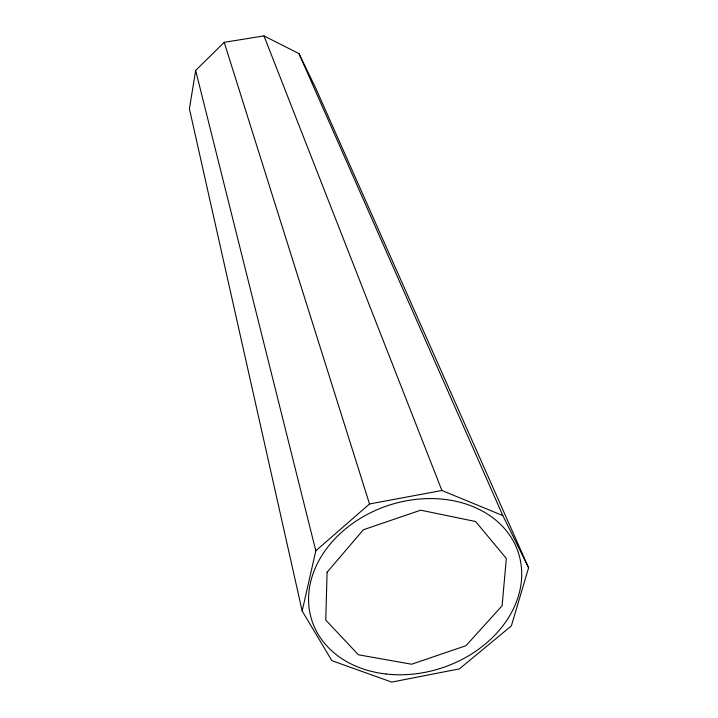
<?xml version="1.0" encoding="UTF-8"?>
<svg xmlns="http://www.w3.org/2000/svg" width="718" height="718" viewBox="0 0 718 718"><rect width="100%" height="100%" fill="white"/><g stroke="black" fill="none" stroke-linecap="round" stroke-linejoin="round"><path stroke-width="1.08" d="M195.646 70.445L189.408 108.813L302.17 611.027L331.895 660.677L391.723 682.1L459.421 668.871L511.36 625.899L528.592 567.776L315.651 88.009L298.966 53.608L263.964 35.9L224.213 42.335L195.646 70.445L315.812 550.787L302.17 611.027M315.812 550.787L369.519 503.964L441.902 490.484L502.851 515.605L528.592 567.776M298.966 53.608L502.851 515.605M263.964 35.9L441.902 490.484M224.213 42.335L369.519 503.964M327.085 572.246L325.775 620.083L358.408 654.789L411.629 664.231L465.973 645.697L502.106 605.768L506.334 558.46L475.621 521.528L420.676 510.184L363.344 529.767L327.085 572.246M386.158 674.022A108.651 85.532 -18.4 0 0 518.45 553.022A108.651 85.532 -18.4 0 0 340.808 532.989A108.651 85.532 -18.4 0 0 386.158 674.022"/></g></svg>
